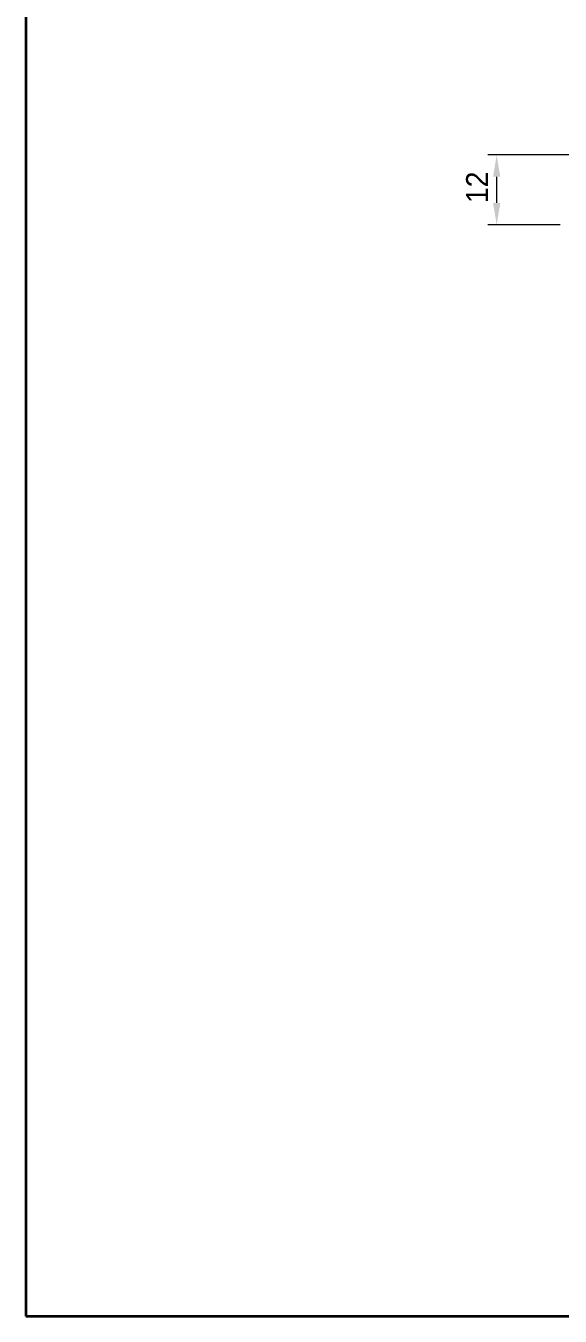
# Model space of a CAD drawing. Header units: millimetres. Extents: x 22 to 2984, y 12 to 577.
# Drawn here: x 1410.2 to 1502, y 12 to 233.6 of the extents above; entities that cross this region are included whole.
import ezdxf

# ---------------------------------------------------------------- set-up
doc = ezdxf.new("R2010")
doc.units = ezdxf.units.MM
doc.header["$LTSCALE"] = 1.5
doc.layers.get('Defpoints').update_dxf_attribs({"lineweight": 25})
doc.layers.add('Border (ISO)', color=7, linetype='Continuous', lineweight=35)
doc.layers.add('Dimension (ISO)', color=7, linetype='Continuous', lineweight=18)
doc.styles.add('Note Text (TK)', font='MS PGothic.ttf')
doc.dimstyles.new('Default - Method 1b (TK)', dxfattribs={"dimscale": 1.5, "dimtxt": 2.5, "dimasz": 2.5, "dimexe": 1, "dimexo": 1.5, "dimgap": 1, "dimtad": 1, "dimtoh": 1, "dimrnd": 1e-08, "dimdsep": 46, "dimtxsty": 'Note Text (TK)', "dimcen": 0.09, "dimdle": 5, "dimclrd": 100, "dimclre": 100, "dimclrt": 7, "dimadec": 1, "dimazin": 1, "dimtfac": 1, "dimtmove": 0, "dimatfit": 3, "dimfxl": 1, "dimtolj": 1, "dimlwd": -1, "dimlwe": -1, "dimarcsym": 0})

# ---------------------------------------------------------------- blocks, each defined once
blk = doc.blocks.new('図面枠 tk図枠')
at = {"layer": 'Border (ISO)'}
for p, q in [((14.5, 289), (14.5, 8)), ((14.5, 8), (405.5, 8))]:
    blk.add_line(p, q, dxfattribs=at)
blk = doc.blocks.new('*D53')
at = {"layer": 'Defpoints', "color": 0, "transparency": 16777216}
for p in [(1520.45, 211.41), (1491.07, 199.41), (1504.25, 199.41)]:
    blk.add_point(p, dxfattribs=at)
at = {"layer": 'Dimension (ISO)', "color": 100, "transparency": 16777216}
for p, q in [((1518.2, 211.41), (1489.57, 211.41)), ((1491.07, 207.66), (1491.07, 203.16)), ((1502, 199.41), (1489.57, 199.41))]:
    blk.add_line(p, q, dxfattribs=at)
for points in [[(1490.45, 207.66), (1491.7, 207.66), (1491.07, 211.41)], [(1490.45, 203.16), (1491.7, 203.16), (1491.07, 199.41)]]:
    blk.add_solid(points, dxfattribs=at)
at = {"layer": 'Dimension (ISO)', "color": 7, "transparency": 16777216, "insert": (1487.7, 203.11), "char_height": 3.75, "attachment_point": 4, "rotation": 90, "style": 'Note Text (TK)'}
blk.add_mtext('\\A1;12', dxfattribs=at)

msp = doc.modelspace()

# ---------------------------------------------------------------- block references
at = {"xscale": 2, "yscale": 2, "zscale": 2}
msp.add_blockref('図面枠 tk図枠', (1381.25, -4), dxfattribs=at)

# ---------------------------------------------------------------- dimensions: what is measured, and where the dimension line sits
at = {"layer": 'Dimension (ISO)', "color": 100, "true_color": 0x00ff3f}
dim = msp.add_linear_dim(base=(1491.07086, 199.41423), p1=(1520.44962, 211.41423), p2=(1504.25158, 199.41423), angle=270, dimstyle='Default - Method 1b (TK)', override={"dimtoh": 0, "dimdec": 2, "dimtp": 0, "dimtm": 0, "dimtdec": 2, "dimtofl": 1, "dimatfit": 1}, dxfattribs=at)
dim.commit()
dim.dimension.update_dxf_attribs({"geometry": '*D53', "text_midpoint": (1491.07086, 205.41423), "dimtype": 160})

doc.saveas('drawing.dxf')
